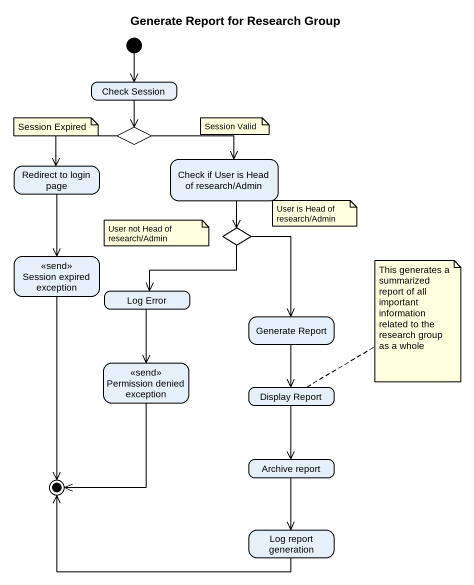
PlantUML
@startuml
title Generate Report for Research Group
hide empty description
state "Check Session" as Check_Session
state choice1 <<choice>>
state "Redirect to login page" as Redirect_to_login_page
state "Check if User is Head of research/Admin" as Check_if_User_is_Head_of
state choice2 <<choice>>
state "Session expired exception" as Session_expired_exception <<send>>
state "Log Error" as Log_Error
state "Generate Report" as Generate_Report
state "Permission denied exception" as Permission_denied_exception <<send>>
state "Display Report" as Display_Report
state "Archive report" as Archive_report
state "Log report generation" as Log_report_generation
[*] --> Check_Session
Check_Session --> choice1
choice1 -left-> Redirect_to_login_page
choice1 -right-> Check_if_User_is_Head_of
Redirect_to_login_page --> Session_expired_exception
Check_if_User_is_Head_of --> choice2
choice2 --> Log_Error
choice2 --> Generate_Report
Log_Error --> Permission_denied_exception
Generate_Report --> Display_Report
Display_Report --> Archive_report
Archive_report --> Log_report_generation
Session_expired_exception --> [*]
Permission_denied_exception --> [*]
Log_report_generation -left-> [*]
note as N1
  Session Expired
end note
note as N2
  Session Valid
end note
note as N3
  User is Head of research/Admin
end note
note as N4
  User not Head of research/Admin
end note
note right of Display_Report : This generates a summarized report of all important information related to the research group as a whole
@enduml
